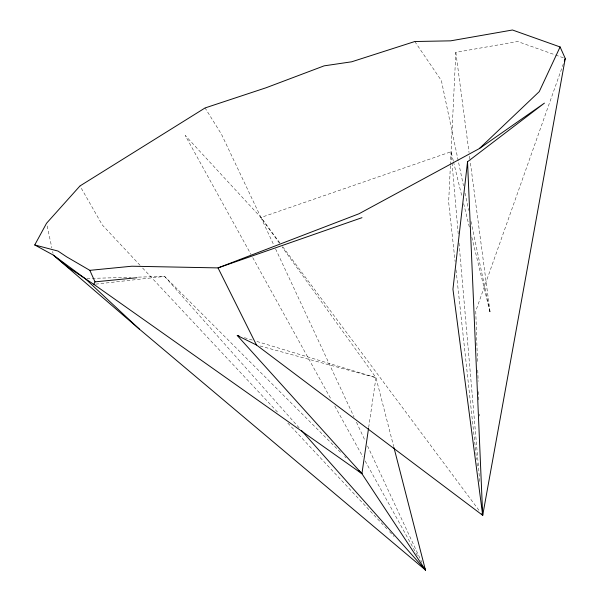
<?xml version="1.0" encoding="UTF-8"?>
<svg xmlns="http://www.w3.org/2000/svg" width="600" height="600" viewBox="0 0 600 600"><rect width="100%" height="100%" fill="white"/><g stroke="black" fill="none" stroke-linecap="round" stroke-linejoin="round"><path stroke-width="0.45" stroke-dasharray="3 2.25" d="M450.39 165.712L448.65 202.042L455.115 261.532M450.435 164.782L455.835 52.35L517.643 41.513L554.678 54.698M368.67 427.522L375.975 377.655L282.202 247.103M563.377 63.765L475.755 311.093L477.54 363.555M453.278 160.845L451.065 151.74L260.94 217.5L185.235 135.48L250.942 254.355M95.707 284.145L164.602 276.413L342.038 453.832M86.992 278.49L130.942 277.312M138.42 277.118L164.602 276.413L299.678 428.46M260.07 345.983L375.975 377.655L393.697 446.61M244.403 337.665L252.458 340.11M256.935 341.475L375.975 377.655M555.562 55.012L563.498 57.84M344.692 456.48L346.013 457.8M140.062 265.298L102.315 224.993L79.98 185.947M142.62 268.035L278.903 413.55M287.858 423.112L387.03 529.013M389.588 531.743L394.065 536.528M279.93 243.007L260.94 217.5L221.483 134.265L205.087 107.94M282.728 246.757L479.347 510.817M279.472 243.308L260.94 217.5L274.02 245.528M414.81 41.52L441.382 80.588L463.478 185.76M252.757 257.64L330.705 398.647M334.785 406.028L362.88 456.862M365.145 460.957L418.17 556.882M275.603 248.925L354.075 417.105M356.46 422.205L365.175 440.888M367.553 445.987L421.853 562.357M453.495 161.76L461.895 196.35M463.665 203.632L469.41 227.303M471.84 237.315L490.192 312.87L470.138 160.822M47.152 225.968L51.847 247.853M52.635 251.505L53.025 253.327M465.015 193.072L468.668 210.45M470.978 221.423L490.192 312.87M455.835 52.35L469.035 152.483M469.53 156.188L470.018 159.9M456.022 269.903L476.632 459.548M477.037 463.26L477.345 466.05M451.065 151.74L451.957 162M452.04 162.93L458.28 234.712M459.015 243.105L479.857 482.692M477.765 370.11L478.147 381.353M478.493 391.658L478.778 400.088M479.257 414.143L479.325 416.018"/><path stroke-width="0.9" d="M481.582 513.817L482.7 515.325L565.26 58.463L560.085 46.95L512.467 30L450.66 40.838L414.81 41.52L351.683 61.793L324.127 65.85L266.085 87.758L205.087 107.94L79.98 185.947L46.568 223.23L34.74 244.965L58.012 251.07L66.735 256.89L89.835 270.345L131.797 266.22L218.032 267.9L358.987 213.765L479.34 148.583L544.433 103.125L467.535 161.76L452.947 289.207L482.7 515.325L256.478 345.007L237.248 335.49L361.905 473.692L425.423 570L393.93 447.518M34.74 244.965L53.415 255.15L68.287 267.442L93.847 284.355L361.905 473.692L368.535 428.445M564.322 61.117L565.26 58.463M560.085 46.95L539.257 91.613L479.34 148.583M93.847 284.355L95.01 281.858L89.835 270.345M361.98 217.68L218.032 267.9L256.478 345.007M95.01 281.858L136.972 277.733M237.248 335.49L239.032 336.03M139.433 329.175L85.125 278.543L53.415 255.15L139.433 329.175L425.423 570L424.627 568.298M358.59 470.377L361.905 473.692M421.582 565.898L425.423 570L424.515 568.357M301.545 430.567L425.423 570M467.535 161.76L482.7 515.325"/></g></svg>
